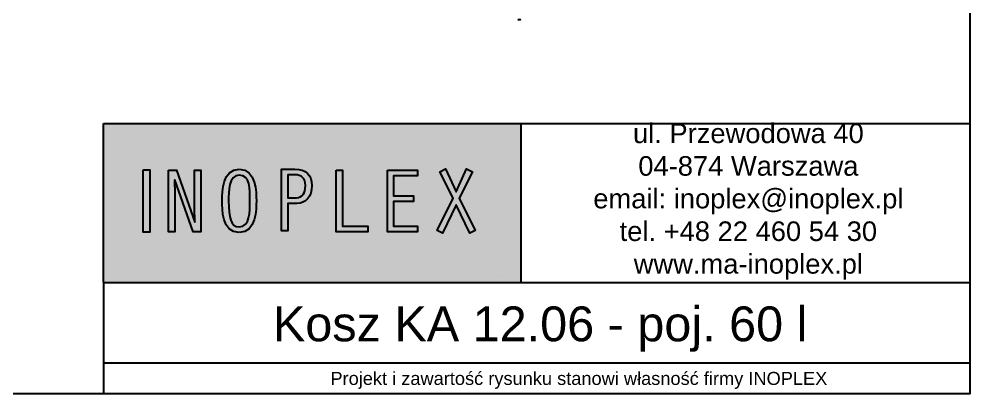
# Model space of a CAD drawing. Header units: millimetres. Extents: x 22206 to 32563, y 11815 to 17262.
# Drawn here: x 30375 to 32563, y 11815 to 12676 of the extents above; entities that cross this region are included whole.
import ezdxf

# ---------------------------------------------------------------- set-up
doc = ezdxf.new("R2010")
doc.units = ezdxf.units.MM
doc.header["$LTSCALE"] = 3
doc.layers.add('Krawędzie widoczneARTUR', color=7, linetype='Continuous', lineweight=50)
doc.layers.add('LAYER_1', color=7, linetype='Continuous')
doc.styles.get("Standard").update_dxf_attribs({"font": 'arial.ttf'})

msp = doc.modelspace()

# ---------------------------------------------------------------- hatches: boundary and pattern name
h = msp.add_hatch(color=255)
h.dxf.hatch_style = 1
h.paths.add_polyline_path([(31529.1, 12436.2), (30569.1, 12436.2), (30569.1, 12071.6), (30569.1, 12069.8), (31529.1, 12069.8)])
h.paths.add_polyline_path([(31498.8, 12346.5), (31498.8, 12164.3), (31478.6, 12164.3), (31478.6, 12087.4), (30583.8, 12087.4), (30583.8, 12419.4), (31478.6, 12419.4), (31478.6, 12346.5)], flags=16)
h = msp.add_hatch(color=250)
h.dxf.hatch_style = 1
h.paths.add_polyline_path([(31478.6, 12164.3), (30946.2, 12164.3), (30946.2, 12346.5), (31478.6, 12346.5), (31478.6, 12419.4), (30583.8, 12419.4), (30583.8, 12087.4), (31478.6, 12087.4)])
edge = h.paths.add_edge_path(flags=16)
edge.add_spline(control_points=[(30920.7, 12258.2), (30920.7, 12240.3), (30921.4, 12185.3), (30881.4, 12185.3)], knot_values=[0, 0, 0, 0, 1, 1, 1, 1], degree=3, periodic=0)
edge.add_spline(control_points=[(30881.4, 12185.3), (30841, 12185.3), (30842.1, 12239.9), (30842.1, 12258.2)], knot_values=[0, 0, 0, 0, 1, 1, 1, 1], degree=3, periodic=0)
edge.add_spline(control_points=[(30842.1, 12258.2), (30842.1, 12281.6), (30843.6, 12330.9), (30881.4, 12330.9)], knot_values=[0, 0, 0, 0, 1, 1, 1, 1], degree=3, periodic=0)
edge.add_spline(control_points=[(30881.4, 12330.9), (30921.4, 12330.9), (30920.7, 12276.9), (30920.7, 12258.2)], knot_values=[0, 0, 0, 0, 1, 1, 1, 1], degree=3, periodic=0)
edge = h.paths.add_edge_path(flags=0)
edge.add_spline(control_points=[(30905.9, 12258.2), (30905.9, 12233.5), (30906.1, 12198.7), (30881.4, 12198.7)], knot_values=[0, 0, 0, 0, 1, 1, 1, 1], degree=3, periodic=0)
edge.add_spline(control_points=[(30881.4, 12198.7), (30861.4, 12198.7), (30857, 12219.9), (30857, 12258.2)], knot_values=[0, 0, 0, 0, 1, 1, 1, 1], degree=3, periodic=0)
edge.add_spline(control_points=[(30857, 12258.2), (30857, 12279), (30856.3, 12317.5), (30881.4, 12317.5)], knot_values=[0, 0, 0, 0, 1, 1, 1, 1], degree=3, periodic=0)
edge.add_spline(control_points=[(30881.4, 12317.5), (30906.5, 12317.5), (30905.9, 12285), (30905.9, 12258.2)], knot_values=[0, 0, 0, 0, 1, 1, 1, 1], degree=3, periodic=0)
h.paths.add_polyline_path([(30792.9, 12187.2), (30775, 12187.2), (30732.9, 12306.6), (30732.5, 12306.2), (30733.2, 12274.1), (30733.2, 12187.2), (30718.9, 12187.2), (30718.9, 12329), (30736.8, 12329), (30778.9, 12209.7), (30779.3, 12210.1), (30778.6, 12241.8), (30778.6, 12329), (30792.9, 12329)], flags=16)
h.paths.add_polyline_path([(30675.5, 12186.6), (30660, 12186.6), (30660, 12329.3), (30675.5, 12329.3)], flags=16)
edge = h.paths.add_edge_path(flags=0)
edge.add_spline(control_points=[(30905.9, 12258.2), (30905.9, 12285), (30906.5, 12317.5), (30881.4, 12317.5)], knot_values=[0, 0, 0, 0, 1, 1, 1, 1], degree=3, periodic=0)
edge.add_spline(control_points=[(30881.4, 12317.5), (30856.3, 12317.5), (30857, 12279), (30857, 12258.2)], knot_values=[0, 0, 0, 0, 1, 1, 1, 1], degree=3, periodic=0)
edge.add_spline(control_points=[(30857, 12258.2), (30857, 12219.9), (30861.4, 12198.7), (30881.4, 12198.7)], knot_values=[0, 0, 0, 0, 1, 1, 1, 1], degree=3, periodic=0)
edge.add_spline(control_points=[(30881.4, 12198.7), (30906.1, 12198.7), (30905.9, 12233.5), (30905.9, 12258.2)], knot_values=[0, 0, 0, 0, 1, 1, 1, 1], degree=3, periodic=0)
at = {"true_color": 0x7bad3e}
h = msp.add_hatch(color=75, dxfattribs=at)
h.dxf.hatch_style = 1
h.paths.add_polyline_path([(31498.8, 12346.5), (30946.2, 12346.5), (30946.2, 12164.3), (31498.8, 12164.3)])
h.paths.add_polyline_path([(31424.5, 12190.4), (31411.7, 12184.4), (31380.7, 12249.3), (31349.2, 12184.4), (31336.5, 12190.4), (31373.4, 12264.3), (31343, 12325.1), (31356.2, 12331.7), (31380.5, 12278.8), (31404.7, 12331.7), (31417.9, 12325.1), (31387.5, 12264.3)], flags=16)
h.paths.add_polyline_path([(31291.6, 12199.9), (31291.6, 12187.2), (31222.5, 12187.2), (31222.5, 12329), (31291.6, 12329), (31291.6, 12316.2), (31236.7, 12316.2), (31236.7, 12269.5), (31282, 12269.5), (31282, 12256.7), (31236.7, 12256.7), (31236.7, 12199.9)], flags=16)
h.paths.add_polyline_path([(31177.1, 12199.9), (31177.1, 12187.2), (31104.6, 12187.2), (31104.6, 12329), (31118.8, 12329), (31118.8, 12199.9)], flags=16)
edge = h.paths.add_edge_path(flags=16)
edge.add_spline(control_points=[(31048.5, 12293.4), (31048.5, 12267), (31033.7, 12252.3), (31014.1, 12252.3)], knot_values=[0, 0, 0, 0, 1, 1, 1, 1], degree=3, periodic=0)
edge.add_line((31014.1, 12252.3), (30992.8, 12252.3))
edge.add_line((30992.8, 12252.3), (30992.8, 12189.2))
edge.add_line((30992.8, 12189.2), (30978.6, 12189.2))
edge.add_line((30978.6, 12189.2), (30978.6, 12331))
edge.add_line((30978.6, 12331), (31009.4, 12331))
edge.add_spline(control_points=[(31009.4, 12331), (31034.5, 12331), (31048.5, 12317.6), (31048.5, 12293.4)], knot_values=[0, 0, 0, 0, 1, 1, 1, 1], degree=3, periodic=0)
edge = h.paths.add_edge_path(flags=0)
edge.add_spline(control_points=[(31033.7, 12293.4), (31033.7, 12275.5), (31026, 12265.5), (31012.8, 12265.3)], knot_values=[0, 0, 0, 0, 1, 1, 1, 1], degree=3, periodic=0)
edge.add_line((31012.8, 12265.3), (30992.8, 12265.1))
edge.add_line((30992.8, 12265.1), (30992.8, 12318.2))
edge.add_line((30992.8, 12318.2), (31009.2, 12318.2))
edge.add_spline(control_points=[(31009.2, 12318.2), (31024.5, 12318.2), (31033.7, 12310.8), (31033.7, 12293.4)], knot_values=[0, 0, 0, 0, 1, 1, 1, 1], degree=3, periodic=0)
edge = h.paths.add_edge_path(flags=0)
edge.add_spline(control_points=[(31012.8, 12265.3), (31026, 12265.5), (31033.7, 12275.5), (31033.7, 12293.4)], knot_values=[0, 0, 0, 0, 1, 1, 1, 1], degree=3, periodic=0)
edge.add_spline(control_points=[(31033.7, 12293.4), (31033.7, 12310.8), (31024.5, 12318.2), (31009.2, 12318.2)], knot_values=[0, 0, 0, 0, 1, 1, 1, 1], degree=3, periodic=0)
edge.add_line((31009.2, 12318.2), (30992.8, 12318.2))
edge.add_line((30992.8, 12318.2), (30992.8, 12265.1))
edge.add_line((30992.8, 12265.1), (31012.8, 12265.3))
h = msp.add_hatch(color=255)
h.dxf.hatch_style = 1
h.paths.add_polyline_path([(30675.5, 12329.3), (30660, 12329.3), (30660, 12186.6), (30675.5, 12186.6)])
h.paths.add_polyline_path([(30775, 12187.2), (30792.9, 12187.2), (30792.9, 12329), (30778.6, 12329), (30778.6, 12241.8), (30779.3, 12208.4), (30736.8, 12329), (30718.9, 12329), (30718.9, 12187.2), (30733.2, 12187.2), (30733.2, 12274.1), (30732.5, 12308)])
edge = h.paths.add_edge_path()
edge.add_spline(control_points=[(30881.4, 12330.9), (30843.6, 12330.9), (30842.1, 12281.6), (30842.1, 12258.2)], knot_values=[0, 0, 0, 0, 1, 1, 1, 1], degree=3, periodic=0)
edge.add_spline(control_points=[(30842.1, 12258.2), (30842.1, 12239.9), (30841, 12185.3), (30881.4, 12185.3)], knot_values=[0, 0, 0, 0, 1, 1, 1, 1], degree=3, periodic=0)
edge.add_spline(control_points=[(30881.4, 12185.3), (30921.4, 12185.3), (30920.7, 12240.3), (30920.7, 12258.2)], knot_values=[0, 0, 0, 0, 1, 1, 1, 1], degree=3, periodic=0)
edge.add_spline(control_points=[(30920.7, 12258.2), (30920.7, 12276.9), (30921.4, 12330.9), (30881.4, 12330.9)], knot_values=[0, 0, 0, 0, 1, 1, 1, 1], degree=3, periodic=0)
edge = h.paths.add_edge_path(flags=16)
edge.add_spline(control_points=[(30857, 12258.2), (30857, 12279), (30856.3, 12317.5), (30881.4, 12317.5)], knot_values=[0, 0, 0, 0, 1, 1, 1, 1], degree=3, periodic=0)
edge.add_spline(control_points=[(30881.4, 12317.5), (30906.5, 12317.5), (30905.9, 12285), (30905.9, 12258.2)], knot_values=[0, 0, 0, 0, 1, 1, 1, 1], degree=3, periodic=0)
edge.add_spline(control_points=[(30905.9, 12258.2), (30905.9, 12233.5), (30906.1, 12198.7), (30881.4, 12198.7)], knot_values=[0, 0, 0, 0, 1, 1, 1, 1], degree=3, periodic=0)
edge.add_spline(control_points=[(30881.4, 12198.7), (30861.4, 12198.7), (30857, 12219.9), (30857, 12258.2)], knot_values=[0, 0, 0, 0, 1, 1, 1, 1], degree=3, periodic=0)
edge = h.paths.add_edge_path()
edge.add_line((30978.6, 12189.2), (30992.8, 12189.2))
edge.add_line((30992.8, 12189.2), (30992.8, 12252.3))
edge.add_line((30992.8, 12252.3), (31014.1, 12252.3))
edge.add_spline(control_points=[(31014.1, 12252.3), (31033.7, 12252.3), (31048.5, 12267), (31048.5, 12293.4)], knot_values=[0, 0, 0, 0, 1, 1, 1, 1], degree=3, periodic=0)
edge.add_spline(control_points=[(31048.5, 12293.4), (31048.5, 12317.6), (31034.5, 12331), (31009.4, 12331)], knot_values=[0, 0, 0, 0, 1, 1, 1, 1], degree=3, periodic=0)
edge.add_line((31009.4, 12331), (30978.6, 12331))
edge.add_line((30978.6, 12331), (30978.6, 12189.2))
edge = h.paths.add_edge_path(flags=16)
edge.add_line((30992.8, 12318.2), (31013.6, 12318.2))
edge.add_spline(control_points=[(31009.2, 12318.2), (31024.5, 12318.2), (31033.7, 12310.8), (31033.7, 12293.4)], knot_values=[0, 0, 0, 0, 1, 1, 1, 1], degree=3, periodic=0)
edge.add_spline(control_points=[(31033.7, 12293.4), (31033.7, 12275.5), (31026, 12265.5), (31012.8, 12265.3)], knot_values=[0, 0, 0, 0, 1, 1, 1, 1], degree=3, periodic=0)
edge.add_line((31012.8, 12265.3), (30992.8, 12265.1))
edge.add_line((30992.8, 12265.1), (30992.8, 12318.2))
h.paths.add_polyline_path([(31104.6, 12187.2), (31177.1, 12187.2), (31177.1, 12199.9), (31118.8, 12199.9), (31118.8, 12329), (31104.6, 12329)])
h.paths.add_polyline_path([(31236.7, 12316.2), (31291.6, 12316.2), (31291.6, 12329), (31222.5, 12329), (31222.5, 12187.2), (31291.6, 12187.2), (31291.6, 12199.9), (31236.7, 12199.9), (31236.7, 12256.7), (31282, 12256.7), (31282, 12269.5), (31236.7, 12269.5)])
h.paths.add_polyline_path([(31417.9, 12325.1), (31404.7, 12331.7), (31380.5, 12278.8), (31356.2, 12331.7), (31343, 12325.1), (31373.4, 12264.3), (31336.5, 12190.4), (31349.2, 12184.4), (31380.7, 12249.3), (31411.7, 12184.4), (31424.5, 12190.4), (31387.5, 12264.3)])
h = msp.add_hatch(color=255)
h.dxf.hatch_style = 1
edge = h.paths.add_edge_path()
edge.add_line((30978.6, 12189.2), (30992.8, 12189.2))
edge.add_line((30992.8, 12189.2), (30992.8, 12252.3))
edge.add_line((30992.8, 12252.3), (31014.1, 12252.3))
edge.add_spline(control_points=[(31014.1, 12252.3), (31033.7, 12252.3), (31048.5, 12267), (31048.5, 12293.4)], knot_values=[0, 0, 0, 0, 1, 1, 1, 1], degree=3, periodic=0)
edge.add_spline(control_points=[(31048.5, 12293.4), (31048.5, 12317.6), (31034.5, 12331), (31009.4, 12331)], knot_values=[0, 0, 0, 0, 1, 1, 1, 1], degree=3, periodic=0)
edge.add_line((31009.4, 12331), (30978.6, 12331))
edge.add_line((30978.6, 12331), (30978.6, 12189.2))
edge = h.paths.add_edge_path(flags=16)
edge.add_line((30992.8, 12265.1), (30992.8, 12318.2))
edge.add_line((30992.8, 12318.2), (31019.7, 12318.2))
edge.add_spline(control_points=[(31009.2, 12318.2), (31024.5, 12318.2), (31033.7, 12310.8), (31033.7, 12293.4)], knot_values=[0, 0, 0, 0, 1, 1, 1, 1], degree=3, periodic=0)
edge.add_spline(control_points=[(31033.7, 12293.4), (31033.7, 12275.5), (31026, 12265.5), (31012.8, 12265.3)], knot_values=[0, 0, 0, 0, 1, 1, 1, 1], degree=3, periodic=0)
edge.add_line((31012.8, 12265.3), (30992.8, 12265.1))
h = msp.add_hatch(color=255)
h.dxf.hatch_style = 1
h.paths.add_polyline_path([(31104.6, 12187.2), (31177.1, 12187.2), (31177.1, 12199.9), (31118.8, 12199.9), (31118.8, 12329), (31104.6, 12329)])
h = msp.add_hatch(color=255)
h.dxf.hatch_style = 1
h.paths.add_polyline_path([(31222.5, 12187.2), (31291.6, 12187.2), (31291.6, 12199.9), (31236.7, 12199.9), (31236.7, 12256.7), (31282, 12256.7), (31282, 12269.5), (31236.7, 12269.5), (31236.7, 12316.2), (31291.6, 12316.2), (31291.6, 12329), (31222.5, 12329)])
h = msp.add_hatch(color=255)
h.dxf.hatch_style = 1
h.paths.add_polyline_path([(31373.4, 12264.3), (31336.5, 12190.4), (31349.2, 12184.4), (31380.7, 12249.3), (31411.7, 12184.4), (31424.5, 12190.4), (31387.5, 12264.3), (31417.9, 12325.1), (31404.7, 12331.7), (31380.5, 12278.8), (31356.2, 12331.7), (31343, 12325.1)])
h = msp.add_hatch(color=250)
h.dxf.hatch_style = 1
edge = h.paths.add_edge_path()
edge.add_spline(control_points=[(30881.4, 12317.5), (30856.3, 12317.5), (30857, 12279), (30857, 12258.2)], knot_values=[0, 0, 0, 0, 1, 1, 1, 1], degree=3, periodic=0)
edge.add_spline(control_points=[(30857, 12258.2), (30857, 12219.9), (30861.4, 12198.7), (30881.4, 12198.7)], knot_values=[0, 0, 0, 0, 1, 1, 1, 1], degree=3, periodic=0)
edge.add_spline(control_points=[(30881.4, 12198.7), (30906.1, 12198.7), (30905.9, 12233.5), (30905.9, 12258.2)], knot_values=[0, 0, 0, 0, 1, 1, 1, 1], degree=3, periodic=0)
edge.add_spline(control_points=[(30905.9, 12258.2), (30905.9, 12285), (30906.5, 12317.5), (30881.4, 12317.5)], knot_values=[0, 0, 0, 0, 1, 1, 1, 1], degree=3, periodic=0)
h = msp.add_hatch(color=75, dxfattribs=at)
h.dxf.hatch_style = 1
edge = h.paths.add_edge_path()
edge.add_line((30992.8, 12265.1), (31012.8, 12265.3))
edge.add_spline(control_points=[(31012.8, 12265.3), (31026, 12265.5), (31033.7, 12275.5), (31033.7, 12293.4)], knot_values=[0, 0, 0, 0, 1, 1, 1, 1], degree=3, periodic=0)
edge.add_spline(control_points=[(31033.7, 12293.4), (31033.7, 12310.8), (31024.5, 12318.2), (31009.2, 12318.2)], knot_values=[0, 0, 0, 0, 1, 1, 1, 1], degree=3, periodic=0)
edge.add_line((31009.2, 12318.2), (30992.8, 12318.2))
edge.add_line((30992.8, 12318.2), (30992.8, 12265.1))

# ---------------------------------------------------------------- linework, layer by layer
for p, q in [((30569.1, 12436.2), (32563, 12436.2)), ((30569.1, 12071.6), (30569.1, 12436.2)), ((31529.1, 12436.2), (31529.1, 12069.8)), ((32563, 12436.2), (32563, 12071.6)), ((30569.1, 12071.6), (30569.1, 11814.5)), ((32563, 12069.8), (30569.1, 12069.8)), ((32562.7, 11885), (30569.1, 11885))]:
    msp.add_line(p, q)
msp.add_lwpolyline([(28548.9, 17262), (32563, 17262), (32563, 11814.5), (28548.9, 11814.5)], close=True)
at = {"layer": 'Krawędzie widoczneARTUR', "lineweight": 25}
msp.add_ellipse((31526.1, 12678.2), major_axis=(5, 0), ratio=0.575862, start_param=3.926991, end_param=5.497787, dxfattribs=at)
at = {"layer": 'LAYER_1'}
msp.add_line((31478.6, 12087.4), (31478.6, 12087.4), dxfattribs=at)
at = {"layer": 'LAYER_1', "color": 255}
for points in [[(30660, 12329.3), (30675.5, 12329.3), (30675.5, 12186.6), (30660, 12186.6), (30660, 12329.3), (30660, 12329.3)], [(30718.9, 12329), (30736.8, 12329), (30778.9, 12209.7), (30779.3, 12210.1), (30778.6, 12241.8), (30778.6, 12329), (30792.9, 12329), (30792.9, 12187.2), (30775, 12187.2), (30732.9, 12306.6), (30732.5, 12306.2), (30733.2, 12274.1), (30733.2, 12187.2), (30718.9, 12187.2), (30718.9, 12329), (30718.9, 12329)], [(30992.8, 12189.2), (30978.6, 12189.2), (30978.6, 12331), (31009.4, 12331)], [(31104.6, 12329), (31118.8, 12329), (31118.8, 12199.9), (31177.1, 12199.9), (31177.1, 12187.2), (31104.6, 12187.2), (31104.6, 12329), (31104.6, 12329)], [(31222.5, 12329), (31291.6, 12329), (31291.6, 12316.2), (31236.7, 12316.2), (31236.7, 12269.5), (31282, 12269.5), (31282, 12256.7), (31236.7, 12256.7), (31236.7, 12199.9), (31291.6, 12199.9), (31291.6, 12187.2), (31222.5, 12187.2), (31222.5, 12329), (31222.5, 12329)], [(31349.2, 12184.4), (31336.5, 12190.4), (31373.4, 12264.3), (31343, 12325.1), (31356.2, 12331.7), (31380.5, 12278.8), (31404.7, 12331.7), (31417.9, 12325.1), (31387.5, 12264.3), (31424.5, 12190.4), (31411.7, 12184.4), (31380.7, 12249.3), (31349.2, 12184.4), (31349.2, 12184.4)], [(31009.2, 12318.2), (30992.8, 12318.2), (30992.8, 12265.1), (30992.8, 12265.1)], [(30992.8, 12265.1), (31012.8, 12265.3)], [(31014.1, 12252.3), (30992.8, 12252.3), (30992.8, 12189.2), (30992.8, 12189.2)]]:
    msp.add_lwpolyline(points, dxfattribs=at)
for points in [[(30842.1, 12258.2), (30842.1, 12281.6), (30843.6, 12330.9), (30881.4, 12330.9)], [(30881.4, 12330.9), (30921.4, 12330.9), (30920.7, 12276.9), (30920.7, 12258.2)], [(31009.4, 12331), (31034.5, 12331), (31048.5, 12317.6), (31048.5, 12293.4)], [(30881.4, 12317.5), (30856.3, 12317.5), (30857, 12279), (30857, 12258.2)], [(30905.9, 12258.2), (30905.9, 12285), (30906.5, 12317.5), (30881.4, 12317.5)], [(31033.7, 12293.4), (31033.7, 12310.8), (31024.5, 12318.2), (31009.2, 12318.2)], [(31012.8, 12265.3), (31026, 12265.5), (31033.7, 12275.5), (31033.7, 12293.4)], [(31048.5, 12293.4), (31048.5, 12267), (31033.7, 12252.3), (31014.1, 12252.3)], [(30881.4, 12185.3), (30841, 12185.3), (30842.1, 12239.9), (30842.1, 12258.2)], [(30857, 12258.2), (30857, 12219.9), (30861.4, 12198.7), (30881.4, 12198.7)], [(30881.4, 12198.7), (30906.1, 12198.7), (30905.9, 12233.5), (30905.9, 12258.2)], [(30920.7, 12258.2), (30920.7, 12240.3), (30921.4, 12185.3), (30881.4, 12185.3)]]:
    msp.add_open_spline(points, degree=3, dxfattribs=at)

# ---------------------------------------------------------------- texts
for s, width, gutter_width, heights, insert, char_height, attachment_point in [('ul. Przewodowa 40\\P04-874 Warszawa\\Pemail: inoplex@inoplex.pl\\Ptel. +48 22 460 54 30\\Pwww.ma-inoplex.pl', 1019.877, 1, [432.7], (32053, 12256.8), 45, 5), ('\\pi389.8;Kosz KA 12.06 - poj. 60 l', 1993.625, 1, [0], (30569.1, 12015.6), 80, 1), ('Projekt i zawartość rysunku stanowi własność firmy INOPLEX ', 1800.088, 12.5, [70.5], (31662.9, 11845.7), 30, 5)]:
    msp.add_mtext_dynamic_manual_height_columns(s, width=width, gutter_width=gutter_width, heights=heights, dxfattribs=dict(insert=insert, char_height=char_height, attachment_point=attachment_point))

doc.saveas('drawing.dxf')
